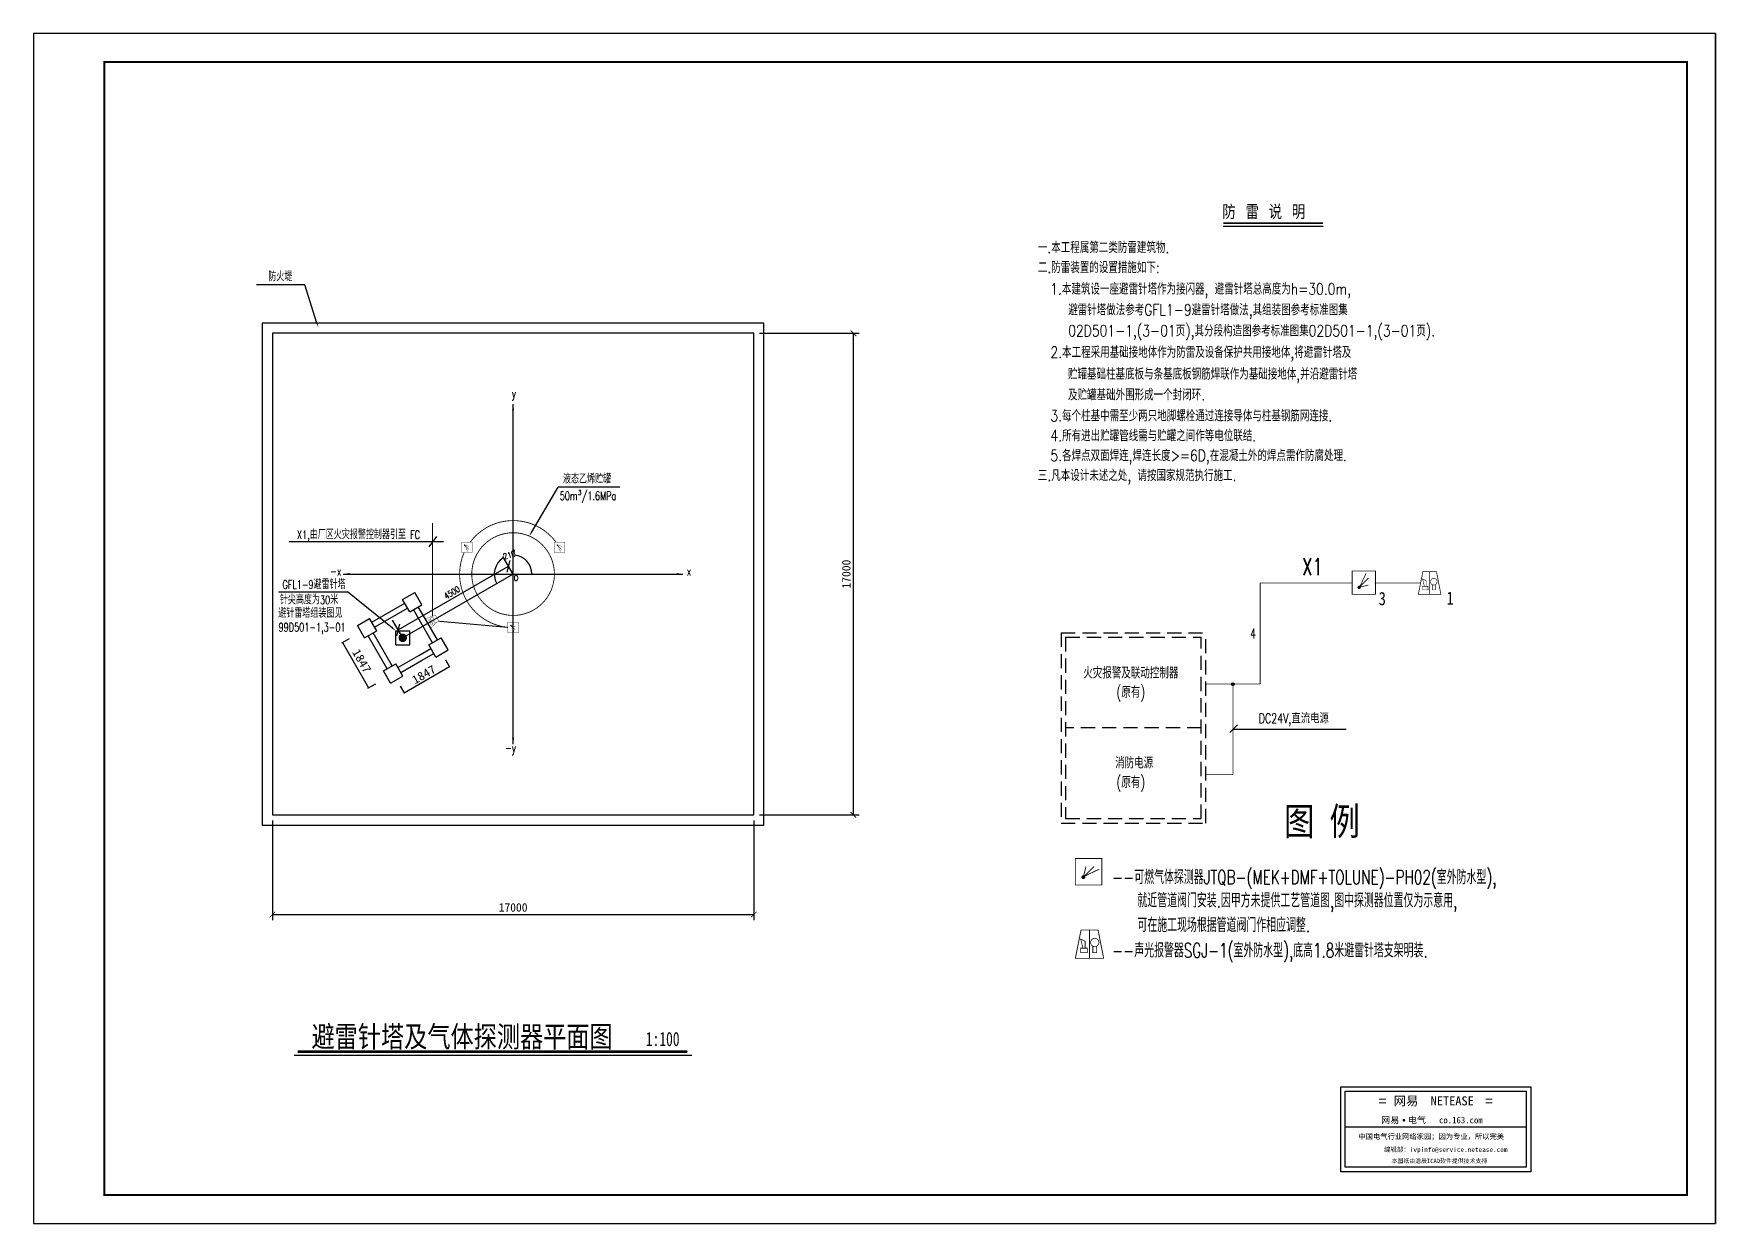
# Model space of a CAD drawing. Header units: millimetres. Extents: x 305 to 121268, y 139 to 42139.
# Drawn here: x 305 to 59705, y 139 to 42139 of the extents above; entities that cross this region are included whole.
import ezdxf
from ezdxf.enums import TextEntityAlignment as Align

# ---------------------------------------------------------------- set-up
doc = ezdxf.new("R2010")
doc.units = ezdxf.units.MM
doc.header["$MEASUREMENT"] = 0
doc.linetypes.add('DASHED', pattern=[0.75, 0.5, -0.25])
for name, color, linetype in [('-III-DG', 7, 'Continuous'), ('BIAOZHU', 1, 'Continuous'), ('BPM', 4, 'Continuous'), ('E-CAPL-1', 7, 'Continuous'), ('F-blz', 7, 'Continuous'), ('F-FHC', 2, 'Continuous'), ('F-swmx', 3, 'Continuous'), ('FF-', 1, 'Continuous'), ('FZDIM', 3, 'Continuous'), ('GRD', 132, 'Continuous'), ('LGTDIM1', 7, 'Continuous'), ('LIN1', 7, 'Continuous'), ('LINMK1', 7, 'Continuous'), ('PUB_DIM', 3, 'Continuous'), ('T-EQUP-FIRE', 4, 'Continuous'), ('TAB', 7, 'Continuous'), ('THD', 94, 'Continuous'), ('WALL', 7, 'Continuous'), ('图框外框__细线', 253, 'Continuous'), ('尺寸线及数字', 7, 'Continuous')]:
    doc.layers.add(name, color=color, linetype=linetype)
doc.styles.add('11', font='complex', dxfattribs={"bigfont": 'st64f'})
doc.styles.add('163', font='SimSun.ttf', dxfattribs={"width": 0.99})
doc.styles.add('FS', font='simplex', dxfattribs={"width": 0.7, "bigfont": 'hzfs1'})
doc.styles.add('FS1', font='txt', dxfattribs={"width": 0.7, "bigfont": 'hzfs1'})
doc.styles.add('IDQSTYLE', font='simplex.shx', dxfattribs={"width": 0.7, "bigfont": 'hzfs1.shx'})
doc.styles.add('STYLE4', font='NSimSun.ttf', dxfattribs={"width": 0.8})

# ---------------------------------------------------------------- blocks, each defined once
blk = doc.blocks.new('SForm2')
for p, q in [((-2.5, 2.5), (2.5, 2.5)), ((-2.5, -2.5), (-2.5, 2.5)), ((2.5, -2.5), (2.5, 2.5)), ((-2.5, -2.5), (2.5, -2.5))]:
    blk.add_line(p, q)
at = {"const_width": 1.5}
blk.add_lwpolyline([(-0.75, 0, 1), (0.75, 0, 1)], format="xyb", close=True, dxfattribs=at)
blk = doc.blocks.new('_ARCHTICK')
at = {"color": 0, "linetype": 'ByBlock', "const_width": 0.15}
blk.add_lwpolyline([(-0.5, -0.5), (0.5, 0.5)], dxfattribs=at)
blk = doc.blocks.new('HC001226')
at = {"color": 4, "linetype": 'Continuous', "const_width": 0.2}
blk.add_lwpolyline([(-3.12, 3.12), (3.12, 3.12), (3.12, -3.12), (-3.12, -3.12)], close=True, dxfattribs=at)
for points in [[(-1.44, -1.25), (2.5, 0.62)], [(-1.25, -1.25), (1.25, 1.25)], [(-1.25, -1.25), (-0.62, 1.25)]]:
    blk.add_lwpolyline(points, dxfattribs=at)
at = {"color": 4, "linetype": 'Continuous', "const_width": 0.45}
blk.add_lwpolyline([(-1.48, -1.25, 1), (-1.02, -1.25, 1)], format="xyb", close=True, dxfattribs=at)
blk = doc.blocks.new('HC001212')
at = {"color": 4, "linetype": 'Continuous', "const_width": 0.2}
blk.add_lwpolyline([(-1.88, 3.12), (1.88, 3.12), (3.12, -3.12), (-3.12, -3.12)], close=True, dxfattribs=at)
at = {"color": 4, "linetype": 'Continuous'}
for points, const_width in [([(-1.46, -0.88), (-1.96, 1.12), (-0.96, 0.62), (-0.96, -0.88)], 0.16), ([(0, 3.12), (0, -3.12)], 0.2), ([(-1.96, -1.88), (-1.96, -0.88), (-0.46, -0.88), (-0.46, -1.88), (-1.96, -1.88)], 0.16), ([(0.73, -0.38), (0.73, -1.88), (1.57, -1.88), (1.57, -0.38)], 0.16)]:
    blk.add_lwpolyline(points, dxfattribs=dict(at, const_width=const_width))
at = {"color": 4, "linetype": 'Continuous', "const_width": 0.16, "flags": 128}
blk.add_lwpolyline([(0.5, -0.29, 0.198912), (1.15, -0.56, 0.198912), (1.8, -0.29, 0.198912), (2.07, 0.36, 0.198912), (1.8, 1.01, 0.198912), (1.15, 1.28, 0.198912), (0.5, 1.01, 0.198912), (0.23, 0.36, 0.198912), (0.5, -0.29)], format="xyb", dxfattribs=at)
blk = doc.blocks.new('R4204')
at = {"color": 4, "linetype": 'Continuous', "const_width": 0.2}
blk.add_lwpolyline([(-3.12, 3.12), (3.12, 3.12), (3.12, -3.12), (-3.12, -3.12)], close=True, dxfattribs=at)
for points in [[(-1.44, -1.25), (2.5, 0.62)], [(-1.25, -1.25), (1.25, 1.25)], [(-1.25, -1.25), (-0.62, 1.25)]]:
    blk.add_lwpolyline(points, dxfattribs=at)
at = {"color": 4, "linetype": 'Continuous', "const_width": 0.45}
blk.add_lwpolyline([(-1.48, -1.25, 1), (-1.02, -1.25, 1)], format="xyb", close=True, dxfattribs=at)
blk = doc.blocks.new('R4305')
at = {"layer": 'T-EQUP-FIRE'}
blk.add_blockref('HC001212', (0, 0), dxfattribs=at)
blk = doc.blocks.new('网易电气')
blk.add_hatch(color=1).paths.add_polyline_path([(142.87, 252.18, 1), (141.88, 252.18, 1)])
at = {"color": 7}
for p, q in [((120.08, 234.01), (120.08, 263.99)), ((120.08, 263.99), (187.19, 263.99)), ((121.68, 235.61), (121.68, 262.4)), ((121.68, 262.4), (185.6, 262.4)), ((185.6, 262.4), (185.6, 235.61)), ((187.19, 263.99), (187.19, 234.01)), ((121.7, 249.85), (185.57, 249.85)), ((187.19, 234.01), (120.08, 234.01)), ((185.6, 235.61), (121.68, 235.61))]:
    blk.add_line(p, q, dxfattribs=at)
at = {"color": 3, "style": '163'}
for s, height, p in [('=', 4, (133.47, 257.01)), ('网易  NETEASE ', 3.2, (138.75, 257.43)), ('中国电气行业网络家园；因为专业，所以完美', 1.8371, (126.33, 245.54)), ('编辑部：ivpinfo@service.netease.com', 1.633, (135.32, 241.03))]:
    blk.add_text(s, height=height, dxfattribs=at).set_placement(p)
at = {"color": 3, "style": '163', "text_generation_flag": 2}
blk.add_text('=', height=4, dxfattribs=at).set_placement((173.8, 257.01))
at = {"color": 1, "style": '163'}
for s, height, p in [('网易  电气   co.163.com', 2.268, (134.37, 251.1)), ('本图纸由浩辰ICAD软件提供技术支持', 1.486, (138.03, 237.1))]:
    blk.add_text(s, height=height, dxfattribs=at).set_placement(p)

msp = doc.modelspace()

# ---------------------------------------------------------------- hatches: boundary and pattern name
at = {"layer": 'GRD', "ltscale": 1000}
h = msp.add_hatch(color=256, dxfattribs=at)
edge = h.paths.add_edge_path()
edge.add_arc((42666, 19175), 47.6, 0, 360)

# ---------------------------------------------------------------- linework, layer by layer
at = {"layer": '-III-DG'}
for p, q in [((25940, 31560), (29460, 31560)), ((29260, 14560), (29260, 31560)), ((8740, 14360), (8740, 10840)), ((25740, 14360), (25740, 10840)), ((25940, 14560), (29460, 14560)), ((8740, 11040), (25740, 11040))]:
    msp.add_line(p, q, dxfattribs=at)
at = {"layer": 'BIAOZHU', "linetype": 'Continuous'}
msp.add_line((9505, 6075), (23548, 6075), dxfattribs=at)
at = {"layer": 'BIAOZHU', "linetype": 'Continuous', "const_width": 90}
msp.add_lwpolyline([(9629, 6199), (23399, 6199)], dxfattribs=at)
at = {"layer": 'DEFPOINTS', "color": 0, "linetype": 'ByBlock'}
msp.add_point((17922, 24351), dxfattribs=at)
at = {"layer": 'E-CAPL-1', "color": 1, "linetype": 'Continuous', "ltscale": 1000, "const_width": 30}
for points in [[(18753, 24192, 0.500613), (15727, 24192)], [(17052, 21179, -0.509158), (15509, 23817)]]:
    msp.add_lwpolyline(points, format="xyb", dxfattribs=at)
at = {"layer": 'E-CAPL-1', "color": 1, "linetype": 'Continuous', "ltscale": 1000, "const_width": 35}
for points in [[(14392, 21571), (14392, 24858)], [(14594, 21397), (17052, 21179)]]:
    msp.add_lwpolyline(points, dxfattribs=at)
at = {"layer": 'F-FHC', "color": 7, "linetype": 'Continuous'}
for start, end in [(121.44036, 210), (0, 85.37021)]:
    msp.add_arc((17240, 23060), 666, start, end, dxfattribs=at)
at = {"layer": 'F-swmx', "color": 7, "linetype": 'Continuous'}
for p, q in [((17240, 17060), (17240, 29060)), ((11240, 23060), (23240, 23060)), ((17240, 23060), (13343, 20810))]:
    msp.add_line(p, q, dxfattribs=at)
at = {"layer": 'FZDIM', "color": 3, "linetype": 'Continuous'}
for p, q in [((9886, 33270), (8176, 33270)), ((9506, 33270), (9488, 33270)), ((9886, 33270), (9506, 33270)), ((10313, 31918), (9886, 33270)), ((21013, 26129), (18833, 26129)), ((13183, 21086), (17080, 23336)), ((17240, 23060), (16883, 23678)), ((17026, 23131), (17135, 23541)), ((8955, 22437), (11389, 22437)), ((12248, 21359), (13414, 22033)), ((12348, 21186), (13514, 21860)), ((13343, 20810), (12986, 21428)), ((13969, 21372), (13719, 21805)), ((14142, 21472), (13892, 21905)), ((14566, 20738), (14142, 21472)), ((12793, 19715), (12120, 20881)), ((12966, 19815), (12293, 20981)), ((13128, 20881), (13238, 21291)), ((14393, 20638), (13969, 21372)), ((13905, 20183), (14338, 20433)), ((14005, 20010), (14438, 20260)), ((13171, 19760), (13905, 20183)), ((13271, 19587), (14005, 20010))]:
    msp.add_line(p, q, dxfattribs=at)
at = {"layer": 'FZDIM', "color": 3}
for p, q in [((17888, 24532), (18833, 26129)), ((12976, 21154), (11389, 22437))]:
    msp.add_line(p, q, dxfattribs=at)
at = {"layer": 'FZDIM', "color": 3, "ltscale": 1000}
for p, q in [((14530, 24387), (14258, 24019)), ((9330, 24206), (14776, 24206))]:
    msp.add_line(p, q, dxfattribs=at)
at = {"layer": 'FZDIM', "color": 3, "linetype": 'Continuous'}
for points in [[(10337, 31926), (10290, 31911), (10359, 31775)], [(17911, 23212), (17861, 23205), (17905, 23060)], [(16627, 22875), (16581, 22855), (16664, 22727)]]:
    msp.add_solid(points, dxfattribs=at)
at = {"layer": 'FZDIM', "color": 3}
for points in [[(17202, 28835), (17277, 28835), (17240, 29060)], [(17910, 24519), (17867, 24545), (17812, 24403)], [(11465, 23097), (11465, 23022), (11240, 23060)], [(23015, 23097), (23015, 23022), (23240, 23060)], [(12992, 21174), (12960, 21135), (13093, 21060)], [(17202, 17285), (17277, 17285), (17240, 17060)]]:
    msp.add_solid(points, dxfattribs=at)
at = {"layer": 'GRD', "ltscale": 1000}
for p, q in [((42825, 17737), (42557, 17462)), ((42666, 17581), (46666, 17581))]:
    msp.add_line(p, q, dxfattribs=at)
msp.add_circle((42666, 19175), 47.6, dxfattribs=at)
at = {"layer": 'LGTDIM1', "color": 3, "linetype": 'DASHED', "ltscale": 1000}
for p, q in [((36596, 20987), (36596, 14267)), ((36596, 20987), (41706, 20987)), ((36756, 20827), (36756, 14427)), ((36756, 20827), (41546, 20827)), ((41546, 14427), (41546, 20827)), ((41706, 14267), (41706, 20987)), ((41546, 17627), (36756, 17627)), ((36596, 14267), (41706, 14267)), ((36756, 14427), (41546, 14427))]:
    msp.add_line(p, q, dxfattribs=at)
at = {"layer": 'LIN1', "color": 1, "ltscale": 1000, "const_width": 24}
for points in [[(43627, 19175), (43627, 22744)], [(43627, 22744), (46876, 22744)], [(47676, 22744), (49287, 22744)], [(41706, 19175), (43627, 19175)], [(42666, 15984), (42666, 19175)], [(41706, 15984), (42666, 15984)]]:
    msp.add_lwpolyline(points, dxfattribs=at)
at = {"layer": 'PUB_DIM', "const_width": 52.8}
msp.add_lwpolyline([(42326, 35450), (45851, 35450)], dxfattribs=at)
at = {"layer": 'PUB_DIM'}
msp.add_lwpolyline([(42326, 35337), (45851, 35337)], dxfattribs=at)
at = {"layer": 'TAB'}
for p, q in [((59705, 42139), (305, 42139)), ((305, 42139), (305, 139)), ((59705, 42139), (59705, 139)), ((59705, 139), (59705, 42139)), ((305, 139), (59705, 139))]:
    msp.add_line(p, q, dxfattribs=at)
msp.add_lwpolyline([(2805, 1139, 70, 70, 0), (58705, 1139, 70, 70, 0), (58705, 41139, 70, 70, 0), (2805, 41139, 70, 70, 0)], format="xyseb", close=True, dxfattribs=at)
msp.add_point((58705, 41139), dxfattribs=at)
at = {"layer": 'THD', "color": 94, "linetype": 'Continuous', "const_width": 30}
for points in [[(17240, 24520, 1), (17240, 21600, 1)], [(17240, 24520, -1), (17240, 21600, -1)]]:
    msp.add_lwpolyline(points, format="xyb", dxfattribs=at)
at = {"layer": 'WALL', "color": 2}
for p, q in [((8380, 31920), (8380, 14200)), ((26100, 31920), (8380, 31920)), ((8740, 31560), (8740, 14560)), ((25740, 31560), (8740, 31560)), ((25740, 14560), (25740, 31560)), ((26100, 14200), (26100, 31920)), ((8740, 14560), (25740, 14560)), ((8380, 14200), (26100, 14200))]:
    msp.add_line(p, q, dxfattribs=at)
at = {"layer": '图框外框__细线'}
for p, q in [((13339, 22163), (13772, 22413)), ((13589, 21730), (13339, 22163)), ((13589, 21730), (14022, 21980)), ((14022, 21980), (13772, 22413)), ((11740, 21239), (12173, 21489)), ((12423, 21056), (12173, 21489)), ((11990, 20806), (11740, 21239)), ((11990, 20806), (12423, 21056)), ((14263, 20563), (14696, 20813)), ((14946, 20380), (14696, 20813)), ((14513, 20130), (14263, 20563)), ((14513, 20130), (14946, 20380)), ((12663, 19640), (13096, 19890)), ((12913, 19207), (12663, 19640)), ((13346, 19457), (13096, 19890)), ((12913, 19207), (13346, 19457))]:
    msp.add_line(p, q, dxfattribs=at)
at = {"layer": '尺寸线及数字'}
for p, q in [((11189, 20633), (11463, 20791)), ((11215, 20648), (12138, 19048)), ((13396, 18870), (14996, 19794)), ((15011, 19768), (14863, 20024)), ((12112, 19033), (12386, 19191)), ((13411, 18844), (13263, 19101))]:
    msp.add_line(p, q, dxfattribs=at)
at = {"layer": '尺寸线及数字', "const_width": 13.5}
for points in [[(11229, 20644), (11200, 20651)], [(15000, 19808), (14992, 19779)], [(12153, 19044), (12124, 19052)], [(13400, 18884), (13393, 18856)]]:
    msp.add_lwpolyline(points, dxfattribs=at)

# ---------------------------------------------------------------- block references
at = {"layer": '-III-DG', "xscale": 200, "yscale": 200, "zscale": 200}
for p, rotation in [((29260, 31560), 90), ((29260, 14560), 270), ((8740, 11040), 180)]:
    msp.add_blockref('_ARCHTICK', p, dxfattribs=dict(at, rotation=rotation))
msp.add_blockref('_ARCHTICK', (25740, 11040), dxfattribs=at)
for p, xscale, yscale, zscale in [((23399, 6199), 1e-06, 1e-06, 1e-06), ((34466, -21440), 100, 100, 100)]:
    msp.add_blockref('网易电气', p, dxfattribs=dict(xscale=xscale, yscale=yscale, zscale=zscale))
at = {"layer": 'BPM', "ltscale": 1000, "xscale": -132, "yscale": 132, "zscale": 132, "rotation": 270}
msp.add_blockref('R4204', (47288, 22756), dxfattribs=at)
at = {"layer": 'BPM', "ltscale": 1000}
for name, p, xscale, yscale, zscale in [('R4305', (49613, 22744), 128, 128, 128), ('R4204', (37569, 12550), 150, 150, 150), ('R4305', (37600, 9995), 160, 160, 160)]:
    msp.add_blockref(name, p, dxfattribs=dict(at, xscale=xscale, yscale=yscale, zscale=zscale))
at = {"layer": 'F-blz', "color": 7, "linetype": 'Continuous', "xscale": 100, "yscale": 100, "zscale": 100}
msp.add_blockref('SForm2', (13343, 20810), dxfattribs=at)
at = {"layer": 'T-EQUP-FIRE', "color": 7, "linetype": 'Continuous', "yscale": 60, "zscale": 60}
for name, p, xscale, rotation in [('HC001226', (15603, 24005), 60, 270), ('HC001226', (18877, 24005), 60, 270), ('HC001212', (14392, 21415), -60, 300.0000000000001), ('HC001226', (17240, 21170), 60, 270)]:
    msp.add_blockref(name, p, dxfattribs=dict(at, xscale=xscale, rotation=rotation))

# ---------------------------------------------------------------- texts
at = {"layer": '-III-DG', "insert": (29010, 23060), "char_height": 300, "attachment_point": 5, "rotation": 90}
msp.add_mtext('\\A1;17000', dxfattribs=at)
at = {"layer": '-III-DG', "insert": (17240, 11290), "char_height": 300, "attachment_point": 5}
msp.add_mtext('\\A1;17000', dxfattribs=at)
at = {"linetype": 'DASHED', "style": '11'}
msp.add_text('防 雷 说 明', height=500, dxfattribs=at).set_placement((42291, 35592))
at = {"style": 'IDQSTYLE', "width": 0.8}
for s, p in [('一.本工程属第二类防雷建筑物.', (35775, 34391)), ('二.防雷装置的设置措施如下:', (35775, 33687)), ('  1.本建筑设一座避雷针塔作为接闪器, 避雷针塔总高度为h=30.0m,', (35775, 32926)), ('避雷针塔做法参考GFL1-9避雷针塔做法,其组装图参考标准图集', (36846, 32190)), ('02D501-1,(3-01页),其分段构造图参考标准图集02D501-1,(3-01页).', (36846, 31450)), ('  2.本工程采用基础接地体作为防雷及设备保护共用接地体,将避雷针塔及', (35780, 30692)), ('贮罐基础柱基底板与条基底板钢筋焊联作为基础接地体,并沿避雷针塔', (36840, 29925)), ('及贮罐基础外围形成一个封闭环.', (36840, 29191)), ('  3.每个柱基中需至少两只地脚螺栓通过连接导体与柱基钢筋网连接.', (35780, 28451)), ('  4.所有进出贮罐管线需与贮罐之间作等电位联结.', (35780, 27748)), ('  5.各焊点双面焊连,焊连长度>=6D,在混凝土外的焊点需作防腐处理.', (35780, 27047)), ('三.凡本设计未述之处, 请按国家规范执行施工.', (35775, 26344))]:
    msp.add_text(s, height=400, dxfattribs=at).set_placement(p)
at = {"layer": 'BIAOZHU', "linetype": 'Continuous', "width": 0.7}
msp.add_text('1:100', height=500, dxfattribs=at).set_placement((21929, 6397))
at = {"layer": 'FF-', "style": 'STYLE4', "width": 0.8}
for s, height, p in [('3', 468, (47813, 21962)), ('1', 468, (50213, 21975)), ('图 例', 982.8, (44471, 13842)), ('避雷针塔及气体探测器平面图', 750, (10119, 6357))]:
    msp.add_text(s, height=height, dxfattribs=at).set_placement(p)
at = {"layer": 'FZDIM', "color": 3, "linetype": 'Continuous', "width": 0.7}
for s, height, style, p in [('防火堤', 300, 'IDQSTYLE', (9018, 33593)), ('液态乙烯贮罐', 300, 'IDQSTYLE', (19850, 26451)), ('50m /1.6MPa', 300, 'IDQSTYLE', (19888, 25802)), ('3', 175, 'FS1', (19592, 25940, -750))]:
    msp.add_text(s, height=height, dxfattribs=dict(at, style=style)).set_placement(p, align=Align.MIDDLE)
at = {"layer": 'FZDIM', "color": 3, "linetype": 'Continuous', "style": 'IDQSTYLE', "width": 0.7}
for s, p in [('y', (17343, 29193)), ('X1,由厂区火灾报警控制器引至 FC', (13953, 24209)), ('-x', (11171, 22917)), ('x', (23532, 22917)), ('GFL1-9避雷针塔', (11325, 22450)), ('o', (17429, 22730)), ('针尖高度为30米', (11063, 21907)), ('避针雷塔组装图见', (11213, 21433)), ('99D501-1,3-01', (11322, 20945)), ('-y', (17343, 16680))]:
    msp.add_text(s, height=300, dxfattribs=at).set_placement(p, align=Align.BOTTOM_RIGHT)
for s, height, p in [('210', 210, (16942, 23510)), ('o', 94.5, (17246, 23822))]:
    msp.add_text(s, height=height, rotation=16.16074, dxfattribs=at).set_placement(p, align=Align.BOTTOM_LEFT)
at = {"layer": 'FZDIM', "color": 3, "linetype": 'Continuous', "insert": (15080, 22406), "char_height": 210, "attachment_point": 5, "rotation": 31.16074, "style": 'IDQSTYLE'}
msp.add_mtext('\\A1;4500', dxfattribs=at)
at = {"layer": 'LGTDIM1', "color": 3, "linetype": 'Continuous', "style": 'FS', "width": 0.7}
for s, height, p in [('X1', 600, (45116, 23016)), ('--可燃气体探测器JTQB-(MEK+DMF+TOLUNE)-PH02(室外防水型),', 500, (38400, 12112)), ('就近管道阀门安装.因甲方未提供工艺管道图,图中探测器位置仅为示意用,', 500, (39291, 11290)), ('可在施工现场根据管道阀门作相应调整.', 500, (39291, 10422)), ('--声光报警器SGJ-1(室外防水型),底高1.8米避雷针塔支架明装.', 500, (38400, 9526))]:
    msp.add_text(s, height=height, dxfattribs=at).set_placement(p)
for s, p in [('火灾报警及联动控制器', (39058, 19373)), ('(原有)', (39058, 18693)), ('消防电源', (39177, 16198)), ('(原有)', (39058, 15512))]:
    msp.add_text(s, height=400, dxfattribs=at).set_placement(p, align=Align.CENTER)
at = {"layer": 'LINMK1', "color": 3, "ltscale": 1000, "style": 'IDQSTYLE', "width": 0.7}
msp.add_text('4', height=350, dxfattribs=at).set_placement((43377, 20960), align=Align.MIDDLE)
msp.add_text('DC24V,直流电源', height=350, dxfattribs=at).set_placement((46054, 17687), align=Align.BOTTOM_RIGHT)
at = {"layer": '尺寸线及数字'}
for rotation, width, p, p2 in [(299.99995, 0.887997, (11545, 20306), (11989, 19536)), (30.00036, 0.888001, (13775, 19164), (14544, 19609))]:
    msp.add_text('1847', height=300, rotation=rotation, dxfattribs=dict(at, width=width)).set_placement(p, p2, align=Align.FIT)

doc.saveas('drawing.dxf')
